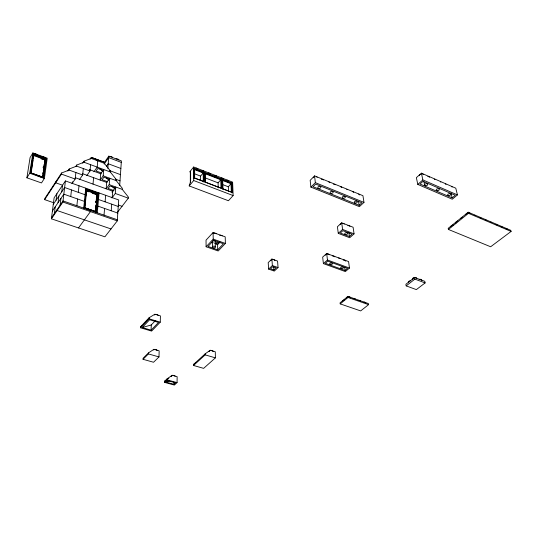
<?xml version="1.0" encoding="UTF-8"?>
<svg xmlns="http://www.w3.org/2000/svg" width="538" height="538" viewBox="0 0 538 538"><rect width="100%" height="100%" fill="white"/><g stroke="black" fill="none" stroke-linecap="round" stroke-linejoin="round"><path stroke-width="0.81" d="M190.613 182.449L190.634 172.906M177.069 382.605L177.143 376.647L172.18 375.275L167.089 378.873L164.433 381.348L164.406 382.343L174.379 385.053L177.069 382.605L167.069 379.875L164.406 382.343M173.922 384.293L175.536 382.827L167.54 380.642L165.939 382.121L173.922 384.293L173.942 382.639M167.069 379.875L167.089 378.873M158.992 356.929L159.161 350.816L153.915 349.31L148.468 352.901L143.088 358.281L143.047 359.303L153.545 362.249L158.992 356.929L148.427 353.923L143.047 359.303M160.25 322.181L160.425 315.893L154.877 314.199L149.107 317.75L140.593 326.754L140.546 327.803L151.622 331.085L160.25 322.181L149.066 318.805L140.546 327.803M151.091 330.171L158.555 322.45L149.618 319.754L142.22 327.541L151.091 330.171L151.265 324.959L155.274 320.782M148.427 353.923L148.468 352.901M149.066 318.805L149.107 317.75M117.506 212.241L128.313 198.159L128.38 197.076L122.254 189.363L109.221 184.635L106.168 188.825L106.685 182.443L109.725 178.239L109.221 184.635M122.254 189.363L122.321 188.3L116.221 180.62L103.188 175.845L100.176 180.075L100.727 173.761L103.726 169.524L103.188 175.845M117.264 220.889L118.703 199.954L65.421 180.923L54.109 197.836L51.413 218.825L104.91 236.814L117.264 220.889L62.879 202.053L51.413 218.825M119.692 185.556L121.386 160.875L108.824 156.134L104.318 162.55M111.971 197.923L115.293 193.472L115.757 187.009L111.985 192.106M116.221 180.62L116.295 179.564L110.223 171.925L83.982 162.227L76.726 165.045L75.838 166.37M111.211 210.775L111.702 204.164M112.193 197.628L112.677 191.172M110.223 171.925L110.303 170.876L104.258 163.276L91.218 158.414L84.089 161.178L82.711 163.216M104.029 215.153L104.574 208.448M105.112 201.831L105.643 195.287M107.829 168.36L108.824 156.134M104.258 163.276L104.345 162.241L91.319 157.378L90.061 159.221M98.34 193.243L96.376 212.436L98.34 193.243L86.349 188.959L85.804 191.837M97.311 212.819L99.046 192.934M96.315 202.301L95.65 202.066L95.851 201.306L96.517 201.542L95.468 211.824M95.65 202.066L95.851 201.306M95.461 208.892L95.757 205.577M96.053 202.261L96.349 198.946M96.571 196.457L96.726 194.803L97.324 193.969L86.665 190.17L86.369 190.593L97.022 194.386L96.369 201.75L95.697 201.515M95.703 212.207L97.324 193.969M97.761 160.849L97.19 167.103L93.908 171.804M90.545 210.472L90.438 211.602L78.508 227.937M93.02 184.09L93.619 177.688M86.813 175.596L89.987 171.01L90.606 164.675M91.218 158.414L91.319 157.378L104.345 162.241M84.17 208.199L84.493 204.931M84.742 202.476L85.065 199.201M85.313 196.747L85.555 194.292M86.349 188.959L84.473 207.782L96.685 212.026M84.715 207.197L85.044 203.875M85.293 201.387L85.623 198.065M85.791 196.404L86.12 193.081M84.849 208.441L86.665 190.17M83.733 208.112L85.73 188.179M79.395 179.726L82.644 174.984L83.316 168.569M83.982 162.227L84.089 161.178M76.873 205.731L77.593 198.999M78.299 192.348L79.005 185.778M72.025 183.666L75.165 179.04L75.892 172.537M67.855 171.044L69.22 168.986L76.604 166.107L76.726 165.045M70.734 196.592L71.487 189.934M72.233 183.357L72.422 181.736M53.309 202.618L44.641 199.632L44.788 198.549L61.567 173.007L69.093 170.069L69.22 168.986M62.879 202.053L65.421 180.923M60.101 205.186L60.928 198.448M61.742 191.797L62.542 185.22L55.71 182.799L55.851 181.709M44.641 199.632L61.433 174.097L61.567 173.007M57.223 209.403L57.082 210.533L111.016 228.939M58.057 202.678L58.884 196.034M54.372 213.573L55.219 206.861M56.06 200.23L56.893 193.68M44.385 178.408L47.223 158.185L32.872 152.947L30.074 157.58L26.9 177.809L41.487 182.947L44.385 178.408L29.738 173.209L26.9 177.809M42.542 177.426L44.143 166.948L43.423 166.686L43.201 167.479L43.921 167.735M43.282 166.914L44.002 167.177L45.064 159.685L33.585 155.509L33.867 155.045L45.353 159.228L42.717 177.775M46.147 158.932L43.45 178.031L46.429 158.475L33.511 153.76L33.228 154.231L46.147 158.932L46.429 158.475M43.201 167.479L43.423 166.686M42.367 177.076L42.596 175.462M42.832 173.848L43.06 172.234M43.289 170.627L43.632 168.206M43.86 166.592L44.203 164.177M44.432 162.563L44.667 160.949M30.276 173.357L33.511 153.76M30.975 172.469L32.341 163.586M32.589 161.972L32.838 160.351M33.087 158.737L33.457 156.316M31.009 173.619L33.867 155.045M29.738 173.209L32.872 152.947M30.397 172.564L32.858 156.619M189.194 185.926L190.317 182.315L190.344 171.642L189.975 172.093L189.981 171.535L193.687 167.015L232.618 182.133L233.122 195.563L228.442 200.741L189.194 185.926L193.693 180.533L193.687 167.015M30.834 173.471L31.103 173.034L42.805 177.204M44.782 160.142L45.353 159.228M42.589 177.089L30.908 172.906M53.269 204.373L64.627 187.506L85.071 194.743M52.415 210.997L63.827 194.171L84.405 201.38M51.554 217.695L63.013 200.923L117.338 219.766M104.184 164.063L108.696 157.647L121.285 162.389M106.389 166.296L108.205 163.74L120.868 168.461M95.515 211.474L84.661 207.708M194.352 168.387L194.359 177.944L193.983 178.401L193.976 168.845L194.352 168.387L204.238 172.221L204.339 181.763L203.956 182.214L203.862 172.671L204.238 172.221M200.613 180.694L200.58 176.108L203.209 172.974L194.642 169.658L194.655 178.085L203.29 181.393L203.209 172.974M218.213 187.876L218.092 182.846L220.768 179.766L205.18 173.734L205.274 182.153L220.99 188.166L220.768 179.766M221.629 188.186L221.394 179.463L221.784 179.019L204.891 172.476L204.998 182.019L222.039 188.535L221.784 179.019M222.086 181.299L222.423 179.268L232.026 182.994L232.376 192.49L231.986 192.927L231.636 183.431L232.026 182.994M222.302 189.221L222.692 188.784L222.423 179.268M231.004 183.182L231.387 182.745M228.462 190.97L228.32 186.78L231.024 183.734L222.698 180.512L222.934 188.905L231.32 192.12L231.024 183.734M231.965 192.362L232.355 191.925M213.095 232.503L206.034 240.163L206.108 246.76L218.199 250.984L225.388 243.438L225.2 236.834L213.095 232.503L213.216 239.128L206.108 246.76M217.708 249.814L223.458 243.775L213.721 240.331L208.031 246.431L217.708 249.814L217.587 244.319L219.874 241.898M314.569 175.879L310.157 180.351L310.903 187.123L359.397 206.632L363.991 202.402L362.935 195.684L314.569 175.879L315.349 182.658L310.903 187.123M271.912 259.034L268.2 262.598L268.623 269.108L274.293 271.085L278.052 267.554L277.568 261.044L271.912 259.034L272.363 265.557L268.623 269.108M273.909 269.982L276.162 267.863L272.753 266.666L270.506 268.798L273.909 269.982L273.694 266.888M171.118 376.264L172.18 375.275M359.128 205.314L361.886 202.772L315.698 184.063L313.035 186.733L359.128 205.314L358.516 201.313M341.697 222.799L337.413 226.747L338.274 233.371L349.713 237.742L354.058 233.862L353.103 227.238L341.697 222.799L342.592 229.437L338.274 233.371M193.532 364.461L205.16 353.849L210.21 350.265L215.287 351.758L215.395 357.857L203.633 368.355L193.532 365.477L193.532 364.461L195.422 363.116M193.532 365.477L205.173 354.872L205.16 353.849M208.986 351.381L210.21 350.265M326.687 253.485L322.659 257.103L323.405 263.62L345.356 271.576L349.471 268.052L348.584 261.555L326.687 253.485L327.454 260.015L323.405 263.62M349.438 236.538L352.047 234.205L342.881 230.674L340.285 233.028L349.438 236.538L348.886 232.598M421.395 173.155L416.365 177.654L417.791 184.413L452.276 199.221L457.441 194.911L455.787 188.186L421.395 173.155L422.861 179.927L457.441 194.911M417.791 184.413L422.861 179.927M345.087 270.479L347.555 268.361L327.756 261.145L325.322 263.304L345.087 270.479L344.683 267.386M452.176 197.876L455.276 195.287L423.016 181.34L419.97 184.023L452.176 197.876L451.026 193.075M347.898 296.411L340.083 302.827L340.218 303.889L360.668 310.91L368.597 304.642L368.443 303.58L347.898 296.411L348.039 297.48L340.218 303.889M468.215 212.214L448.181 228.347L448.43 229.457L490.643 246.767L511.1 231.434L510.784 230.331L468.215 212.214L468.49 213.33L511.1 231.434M448.43 229.457L468.49 213.33M414.583 277.5L405.894 284.272L406.19 285.886L416.358 289.612L425.107 282.927L424.785 281.313L414.583 277.5L414.892 279.114L425.107 282.927M406.19 285.886L414.892 279.114M164.433 381.348L165.704 380.447M167.607 379.095L168.878 378.194M140.593 326.754L141.871 325.967M165.939 382.121L169.605 380.857M142.22 327.541L151.265 324.959M96.275 160.129L97.855 159.813M205.173 354.872L215.395 357.857M348.039 297.48L368.597 304.642M95.751 211.642L84.91 207.863L84.621 208.26L91.588 210.688M88.723 209.786L91.05 210.593M97.896 206.108L117.802 213.082M211.663 242.234L213.142 242.752M214.628 243.277L217.587 244.319M95.804 201.858L96.47 202.093M272.363 265.557L278.052 267.554M213.216 239.128L225.388 243.438M98.474 199.484L118.252 206.478M86.067 191.01L88.353 191.824M92.159 193.176L95.959 194.534M30.558 172.9L43.739 177.574M37.848 175.973L41.749 177.358M118.252 204.971L122.052 206.316M86.046 189.383L98.037 193.66M43.349 167.251L44.069 167.506M61.433 174.097L75.165 179.04M115.293 193.472L128.313 198.159M114.022 190.607L108.084 188.461L109.92 185.953L115.125 187.843M75.307 177.701L113.041 191.306M82.718 173.727L107.049 182.57M40.955 158.75L43.248 159.591M69.093 170.069L82.644 174.984M327.454 260.015L349.471 268.052M107.277 181.602L102.079 179.705L103.895 177.177L109.846 179.356M101.312 172.913L96.114 171.003L97.903 168.448L103.854 170.64M89.194 169.531L101.09 173.888M115.495 179.174L120.014 180.835M76.604 166.107L89.987 171.01M109.201 170.452L120.445 174.615M194.359 177.944L204.339 181.763M222.692 188.784L232.376 192.49M193.693 180.533L233.122 195.563M342.592 229.437L354.058 233.862M194.366 173.713L200.58 176.108M204.877 177.755L218.092 182.846M222.281 184.46L228.32 186.78M193.976 168.845L203.862 172.671M204.514 172.927L221.394 179.463M222.039 179.712L231.636 183.431M315.349 182.658L363.991 202.402M99.691 168.609L102.792 171.434M106.262 177.836L108.743 180.096M112.025 186.343L114.957 189.013M423.944 181.851L424.643 185.072M215.24 241.475L215.355 246.976A1.406 0.868 -1.1 0 1 213.25 247.756A1.406 0.868 -1.1 0 1 213.243 246.256A1.406 0.868 -1.1 0 1 215.355 246.976M212.449 241.515L212.544 247.016M41.661 156.524A2.32 1.553 9.6 0 1 44.197 157.278M34.129 153.982A2.334 1.56 10.1 0 1 37.048 154.668M116.013 158.932A2.078 1.426 5.2 0 1 118.885 160.015M109.147 156.82A2.085 1.432 5.7 0 1 111.332 156.605A2.085 1.432 5.7 0 1 112.691 157.903M219.672 235.341A2.098 1.311 -1.4 0 1 222.201 235.906M213.364 240.681A1.399 0.868 -1.1 0 1 214.992 240.977A1.399 0.868 -1.1 0 1 214.918 242.039M212.779 242.066A1.399 0.868 -1.1 0 1 212.537 241.811M212.772 240.95A1.399 0.868 -1.1 0 1 213.142 240.748M212.51 233.774A2.105 1.325 -1.1 0 1 212.725 233.579M213.626 233.183A2.105 1.325 -1.1 0 1 216.162 233.748M202.066 170.465A2.26 1.54 -0.4 0 1 203.808 171.447M214.292 175.516A2.246 1.52 -1.2 0 1 216.619 176.242M215.429 176.134A1.493 1.015 -1.2 0 1 215.637 176.235M226.881 180.223A2.233 1.5 -2 0 1 228.791 180.97M221.508 178.011A2.239 1.513 -1.6 0 1 223.203 178.972M196.155 168.172A2.266 1.553 0 0 1 197.507 168.697M197.735 168.919A2.266 1.553 0 0 1 197.903 169.161M208.596 173.001A2.253 1.533 -0.8 0 1 209.928 173.518M210.15 173.734A2.253 1.533 -0.8 0 1 210.318 173.976M451.678 186.713A2.32 1.432 -13.5 0 1 452.162 187.042M445.356 184.07A2.32 1.446 -13.4 0 1 446.029 184.245M440.346 181.763A2.327 1.453 -13.2 0 1 440.837 182.1M427.791 176.551A2.34 1.48 -12.9 0 1 428.86 176.746M429.136 176.901A2.34 1.48 -12.9 0 1 429.526 177.305M419.277 175.576A2.34 1.493 -12.8 0 1 419.384 175.307M419.559 175.045A2.34 1.493 -12.8 0 1 419.795 174.803M420.084 174.574A2.34 1.493 -12.8 0 1 420.42 174.386M421.98 174.016A2.34 1.493 -12.8 0 1 422.37 174.036M423.056 174.211A2.34 1.493 -12.8 0 1 423.561 174.554M434.3 179.154A2.334 1.466 -13.1 0 1 434.899 179.416M332.672 256.041A2.051 1.217 -6.6 0 1 334.784 256.814M325.268 255.247A2.058 1.231 -6.4 0 1 326.162 254.286M326.472 254.165A2.058 1.231 -6.4 0 1 329.296 254.79M345.672 260.829A2.044 1.204 -7 0 1 345.705 261.246M343.231 260.116A2.044 1.204 -7 0 1 345.564 260.634M338.503 258.032A2.044 1.21 -6.8 0 1 339.969 258.462M86.275 208.899A2.233 1.426 6 0 1 86.645 209.006M93.76 211.495A2.226 1.419 5.6 0 1 94.063 211.669M171.689 376.371A1.688 0.847 0.4 0 1 173.297 375.363A1.688 0.847 0.4 0 1 175.011 376.344M210.661 350.487A1.762 0.921 -0.9 0 1 212.503 350.682A1.762 0.921 -0.9 0 1 212.907 351.65M209.524 351.522A1.762 0.921 -0.9 0 1 209.524 351.2M209.605 351.045A1.762 0.921 -0.9 0 1 210.129 350.648M153.646 349.956A1.769 0.928 1.2 0 1 155.744 349.525A1.769 0.928 1.2 0 1 156.962 350.547M154.581 315.012A1.87 1.036 1.4 0 1 154.756 314.864M155.233 314.629A1.87 1.036 1.4 0 1 157.103 314.616A1.87 1.036 1.4 0 1 158.111 315.503M479.795 217.513A2.266 1.325 -13.4 0 1 480.131 217.574M480.69 217.809A2.266 1.325 -13.4 0 1 481.033 218.179M490.797 222.113A2.253 1.305 -13.6 0 1 491.55 222.517M495.747 224.299A2.253 1.291 -13.7 0 1 496.628 224.588M496.823 224.756A2.253 1.291 -13.7 0 1 497.031 225.166M485.484 219.854A2.26 1.311 -13.5 0 1 486.238 220.257M505.848 228.731A2.246 1.271 -13.9 0 1 506.836 228.906M507.078 229.04A2.246 1.271 -13.9 0 1 507.401 229.396M465.928 214.326A2.273 1.345 -13.2 0 1 467.838 212.987M469.324 212.974A2.273 1.345 -13.2 0 1 470.098 213.391M450.905 226.861A2.226 1.305 -12.3 0 1 452.061 225.341M452.411 225.207A2.226 1.305 -12.3 0 1 453.171 225.039M474.408 215.22A2.266 1.332 -13.3 0 1 475.31 215.523M500.992 226.532A2.246 1.284 -13.8 0 1 501.873 226.821M502.196 227.177A2.246 1.284 -13.8 0 1 502.263 227.392M460.824 218.63A2.26 1.332 -12.9 0 1 462.384 217.177M455.928 223.102A2.239 1.318 -12.6 0 1 457.751 221.105M364.024 302.127A1.944 1.069 -7 0 1 365.672 303.203M357.925 300.5A1.95 1.076 -6.9 0 1 360.554 301.058M348.288 296.774A1.957 1.089 -6.6 0 1 350.312 297.85M346.479 298.254A1.957 1.089 -6.6 0 1 347.945 296.828M353.116 298.63A1.95 1.083 -6.7 0 1 355.477 299.451M342.545 301.078A1.944 1.083 -6.4 0 1 344.038 300.043M408.564 282.685A2.024 1.123 -9.2 0 1 408.665 281.455A2.024 1.123 -9.2 0 1 410.662 280.769M419.068 279.444A2.031 1.13 -9.5 0 1 421.173 279.484A2.031 1.13 -9.5 0 1 421.61 280.634M412.895 279.309A2.031 1.137 -9.4 0 1 414.139 277.494A2.031 1.137 -9.4 0 1 416.661 278.328M346.701 189.255A2.26 1.466 -8.7 0 1 347.561 189.692M333.52 184.265A2.273 1.486 -8.2 0 1 334.3 184.265M335.006 184.44A2.273 1.486 -8.2 0 1 335.544 184.769M321.314 179.275A2.28 1.513 -7.7 0 1 322.807 179.443M323.109 179.598A2.28 1.513 -7.7 0 1 323.546 180.001M340.339 186.733A2.266 1.473 -8.5 0 1 341.038 186.908M341.327 187.056A2.266 1.473 -8.5 0 1 341.758 187.453M328.59 181.837A2.273 1.5 -7.9 0 1 329.222 182.1M329.471 182.288A2.273 1.5 -7.9 0 1 329.787 182.738M358.57 194.11A2.246 1.439 -9.2 0 1 359.424 194.541M359.599 194.749A2.246 1.439 -9.2 0 1 359.714 194.985M313.264 177.755A2.286 1.52 -7.4 0 1 313.466 177.506M313.728 177.284A2.286 1.52 -7.4 0 1 314.031 177.096M316.647 176.921A2.286 1.52 -7.4 0 1 317.205 177.264M352.296 191.629A2.253 1.453 -8.9 0 1 352.989 191.797M353.271 191.945A2.253 1.453 -8.9 0 1 353.695 192.335M347.844 225.671A2.145 1.325 -7.9 0 1 348.584 225.671M348.927 225.725A2.145 1.325 -7.9 0 1 349.922 226.31M340.211 224.568A2.152 1.338 -7.7 0 1 341.422 223.62M341.778 223.519A2.152 1.338 -7.7 0 1 343.231 223.512M343.553 223.606A2.152 1.338 -7.7 0 1 344.233 224.097M270.782 260.762A2.031 1.217 -3.9 0 1 270.829 260.547M271.112 260.143A2.031 1.217 -3.9 0 1 271.327 259.968M272.221 259.598A2.031 1.217 -3.9 0 1 274.831 260.728M216.814 243.97A1.412 0.874 -1.3 0 0 218.932 243.183A1.412 0.874 -1.3 0 0 216.821 242.456A1.412 0.874 -1.3 0 0 216.814 243.97M448.389 195.57A1.56 0.955 -13.2 0 0 450.73 194.44A1.56 0.955 -13.2 0 0 448.47 193.882A1.56 0.955 -13.2 0 0 448.389 195.57M425.383 185.671A1.574 0.989 -12.7 0 0 427.723 184.507A1.574 0.989 -12.7 0 0 425.417 183.929A1.574 0.989 -12.7 0 0 425.383 185.671M436.964 190.654A1.567 0.968 -13 0 0 439.304 189.504A1.567 0.968 -13 0 0 437.024 188.939A1.567 0.968 -13 0 0 436.964 190.654M330.171 264.561A1.379 0.814 -6.4 0 0 332.336 263.822A1.379 0.814 -6.4 0 0 330.413 263.136A1.379 0.814 -6.4 0 0 330.171 264.561M341.354 268.603A1.372 0.8 -6.8 0 0 343.325 267.682A1.372 0.8 -6.8 0 0 341.206 267.225A1.372 0.8 -6.8 0 0 341.354 268.603M343.109 198.226A1.52 0.975 -8.4 0 0 345.295 197.096A1.52 0.975 -8.4 0 0 342.955 196.538A1.52 0.975 -8.4 0 0 343.109 198.226M318.684 188.374A1.533 1.009 -7.4 0 0 320.856 187.211A1.533 1.009 -7.4 0 0 318.469 186.639A1.533 1.009 -7.4 0 0 318.684 188.374M355.08 203.048A1.513 0.962 -8.9 0 0 357.259 201.938A1.513 0.962 -8.9 0 0 354.945 201.387A1.513 0.962 -8.9 0 0 355.08 203.048M330.984 193.33A1.527 0.989 -7.9 0 0 333.156 192.187A1.527 0.989 -7.9 0 0 330.796 191.622A1.527 0.989 -7.9 0 0 330.984 193.33M345.53 234.467A1.446 0.881 -7.7 0 0 347.609 233.445A1.446 0.881 -7.7 0 0 345.383 232.941A1.446 0.881 -7.7 0 0 345.53 234.467"/></g></svg>
